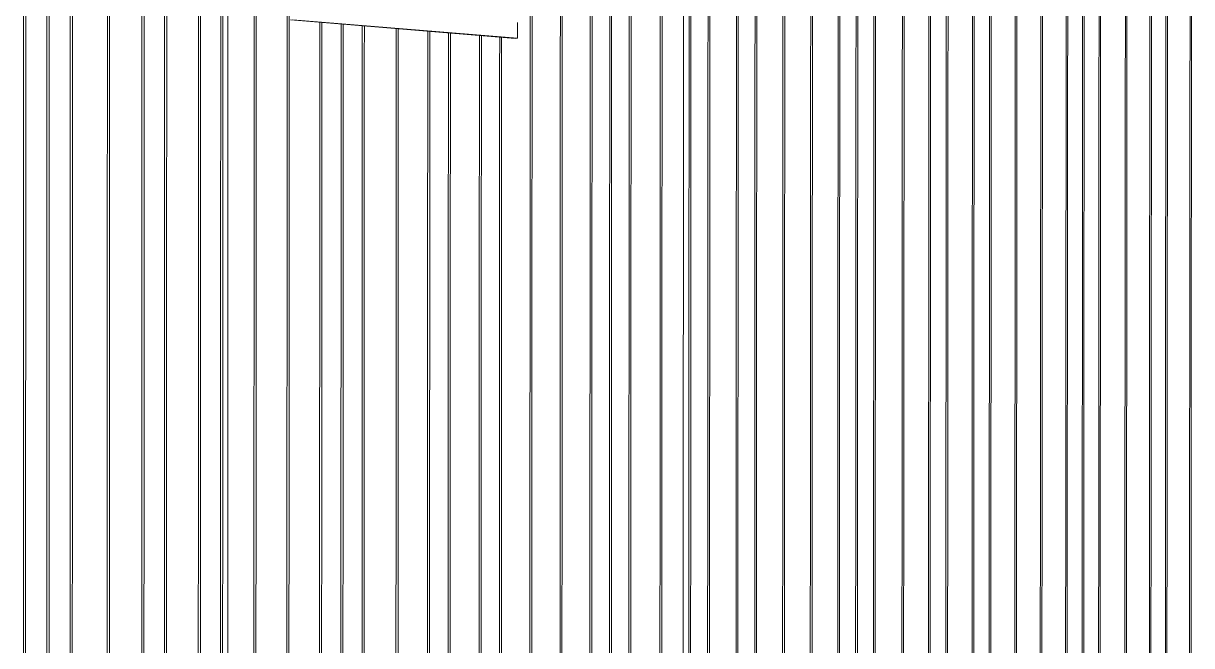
# Model space of a CAD drawing. Header units: inches. Extents: x 5690 to 5695, y -585 to 907.
# Drawn here: x 5691.8915 to 5692.071, y 126.5537 to 126.6493 of the extents above; entities that cross this region are included whole.
import ezdxf

# ---------------------------------------------------------------- set-up
doc = ezdxf.new("R2010")
doc.units = ezdxf.units.IN
doc.header["$MEASUREMENT"] = 0
for name, color, linetype, lineweight in [('A-GLAZ-2', 151, 'Continuous', 9), ('A-WALL-PATT-1', 111, 'Continuous', 9), ('G-ANNO-SYMB-1', 111, 'Continuous', 9), ('I-WALL', 2, 'Continuous', 13), ('I-WALL-1', 2, 'Continuous', 9)]:
    doc.layers.add(name, color=color, linetype=linetype, lineweight=lineweight)

# ---------------------------------------------------------------- blocks, each defined once
blk = doc.blocks.new('FP_65-3D View 1 Copy 1')
at = {"layer": 'A-WALL-PATT-1'}
for p, q in [((8147.75108, 126.64783), (8147.75109, 126.68343)), ((8147.75143, 126.6478), (8147.75144, 126.68339)), ((8147.75469, 126.64755), (8147.75469, 126.68302)), ((8147.75503, 126.64752), (8147.75504, 126.68298)), ((8147.75826, 126.64727), (8147.75827, 126.68262)), ((8147.75861, 126.64725), (8147.75861, 126.68258)), ((8147.76398, 126.64683), (8147.76398, 126.68197)), ((8147.76432, 126.64681), (8147.76432, 126.68194)), ((8147.76929, 126.64642), (8147.7693, 126.68138)), ((8147.76963, 126.6464), (8147.76963, 126.68134)), ((8147.77276, 126.64616), (8147.77277, 126.68098)), ((8147.7731, 126.64613), (8147.7731, 126.68095)), ((8147.77798, 126.64576), (8147.77799, 126.6804)), ((8147.77831, 126.64573), (8147.77832, 126.68036)), ((8147.78139, 126.64549), (8147.7814, 126.68001)), ((8147.78172, 126.64547), (8147.78173, 126.67998)), ((8147.78652, 126.6451), (8147.78653, 126.67943)), ((8147.78684, 126.64507), (8147.78685, 126.6794)), ((8147.79159, 126.64471), (8147.7916, 126.67886)), ((8147.79191, 126.64468), (8147.79192, 126.67883)), ((8147.82894, 126.64183), (8147.82895, 126.67466)), ((8147.82923, 126.64181), (8147.82925, 126.67462)), ((8147.83357, 126.64148), (8147.83359, 126.67413)), ((8147.83387, 126.64145), (8147.83388, 126.6741)), ((8147.83816, 126.64112), (8147.83818, 126.67362)), ((8147.83845, 126.6411), (8147.83847, 126.67358)), ((8147.84117, 126.64089), (8147.84118, 126.67328)), ((8147.84145, 126.64087), (8147.84147, 126.67325)), ((8147.84415, 126.64066), (8147.84416, 126.67294)), ((8147.84444, 126.64064), (8147.84445, 126.67291)), ((8147.84892, 126.64029), (8147.84893, 126.67241)), ((8147.8492, 126.64027), (8147.84922, 126.67237)), ((8147.85335, 126.63995), (8147.85337, 126.67191)), ((8147.85364, 126.63993), (8147.85365, 126.67187)), ((8147.85626, 126.63973), (8147.85627, 126.67158)), ((8147.85654, 126.63971), (8147.85655, 126.67155)), ((8147.86062, 126.63939), (8147.86064, 126.67109)), ((8147.8609, 126.63937), (8147.86092, 126.67106)), ((8147.86348, 126.63917), (8147.8635, 126.67076)), ((8147.86376, 126.63915), (8147.86377, 126.67073)), ((8147.86778, 126.63884), (8147.86779, 126.67028)), ((8147.86805, 126.63882), (8147.86807, 126.67025)), ((8147.87203, 126.63852), (8147.87205, 126.6698)), ((8147.8723, 126.63849), (8147.87232, 126.66977)), ((8147.87624, 126.63819), (8147.87626, 126.66933)), ((8147.87651, 126.63817), (8147.87653, 126.6693)), ((8147.879, 126.63798), (8147.87902, 126.66902)), ((8147.87927, 126.63796), (8147.87929, 126.66899)), ((8147.88174, 126.63777), (8147.88176, 126.66871)), ((8147.882, 126.63775), (8147.88202, 126.66868)), ((8147.88612, 126.63743), (8147.88614, 126.66821)), ((8147.88638, 126.63741), (8147.8864, 126.66818)), ((8147.8902, 126.63712), (8147.89022, 126.66775)), ((8147.89046, 126.6371), (8147.89048, 126.66773)), ((8147.89287, 126.63691), (8147.89289, 126.66745)), ((8147.89313, 126.63689), (8147.89315, 126.66742)), ((8147.89689, 126.6366), (8147.89691, 126.667)), ((8147.89714, 126.63658), (8147.89716, 126.66697)), ((8147.89952, 126.6364), (8147.89954, 126.66671)), ((8147.89977, 126.63638), (8147.89979, 126.66668)), ((8147.90347, 126.6361), (8147.90349, 126.66626)), ((8147.90372, 126.63608), (8147.90374, 126.66623)), ((8147.90739, 126.63579), (8147.90741, 126.66582)), ((8147.90764, 126.63577), (8147.90766, 126.66579)), ((8147.91127, 126.6355), (8147.91129, 126.66538)), ((8147.91151, 126.63548), (8147.91154, 126.66535)), ((8147.91381, 126.6353), (8147.91383, 126.66509)), ((8147.91405, 126.63528), (8147.91408, 126.66507)), ((8147.91633, 126.63511), (8147.91636, 126.66481)), ((8147.91658, 126.63509), (8147.9166, 126.66478)), ((8147.92037, 126.63479), (8147.9204, 126.66436)), ((8147.92062, 126.63478), (8147.92064, 126.66433)), ((8147.92414, 126.6345), (8147.92416, 126.66393)), ((8147.92438, 126.63449), (8147.9244, 126.6639)), ((8147.9266, 126.63432), (8147.92662, 126.66365)), ((8147.92684, 126.6343), (8147.92686, 126.66363)), ((8147.93031, 126.63403), (8147.93033, 126.66324)), ((8147.93054, 126.63401), (8147.93057, 126.66321)), ((8147.79661, 126.64432), (8147.79661, 126.64945)), ((8147.79693, 126.6443), (8147.79693, 126.64943)), ((8147.79989, 126.64407), (8147.79989, 126.64918)), ((8147.80021, 126.64404), (8147.80021, 126.64916)), ((8147.80315, 126.64382), (8147.80315, 126.64891)), ((8147.80346, 126.64379), (8147.80347, 126.64889)), ((8147.80836, 126.64342), (8147.80836, 126.64848)), ((8147.80867, 126.64339), (8147.80867, 126.64846)), ((8147.81321, 126.64304), (8147.81321, 126.64809)), ((8147.81351, 126.64302), (8147.81352, 126.64806)), ((8147.75108, 126.61223), (8147.75108, 126.64783)), ((8147.75108, 126.64783), (8147.75108, 126.64783)), ((8147.75143, 126.61222), (8147.75143, 126.6478)), ((8147.75143, 126.6478), (8147.75143, 126.6478)), ((8147.75468, 126.61208), (8147.75469, 126.64755)), ((8147.75469, 126.64755), (8147.75469, 126.64755)), ((8147.75503, 126.61207), (8147.75503, 126.64752)), ((8147.75503, 126.64752), (8147.75503, 126.64752)), ((8147.75826, 126.61194), (8147.75826, 126.64727)), ((8147.75826, 126.64727), (8147.75826, 126.64727)), ((8147.7586, 126.61192), (8147.75861, 126.64725)), ((8147.75861, 126.64725), (8147.75861, 126.64725)), ((8147.76397, 126.6117), (8147.76398, 126.64683)), ((8147.76398, 126.64683), (8147.76398, 126.64683)), ((8147.76431, 126.61169), (8147.76432, 126.64681)), ((8147.76432, 126.64681), (8147.76432, 126.64681)), ((8147.76928, 126.61148), (8147.76929, 126.64642)), ((8147.76929, 126.64642), (8147.76929, 126.64642)), ((8147.76962, 126.61147), (8147.76963, 126.6464)), ((8147.76963, 126.6464), (8147.76963, 126.6464)), ((8147.77275, 126.61134), (8147.77276, 126.64616)), ((8147.77276, 126.64616), (8147.77276, 126.64616)), ((8147.77309, 126.61132), (8147.7731, 126.64613)), ((8147.7731, 126.64613), (8147.7731, 126.64613)), ((8147.81637, 126.6428), (8147.81638, 126.64782)), ((8147.81668, 126.64278), (8147.81668, 126.6478)), ((8147.82114, 126.64243), (8147.82114, 126.64743)), ((8147.82144, 126.64241), (8147.82144, 126.64741)), ((8147.82425, 126.64219), (8147.82426, 126.64718)), ((8147.82455, 126.64217), (8147.82456, 126.64715)), ((8147.77797, 126.61112), (8147.77798, 126.64576)), ((8147.77798, 126.64576), (8147.77798, 126.64576)), ((8147.7783, 126.61111), (8147.77831, 126.64573)), ((8147.77831, 126.64573), (8147.77831, 126.64573)), ((8147.78138, 126.61098), (8147.78139, 126.64549)), ((8147.78139, 126.64549), (8147.78139, 126.64549)), ((8147.78171, 126.61097), (8147.78172, 126.64547)), ((8147.78172, 126.64547), (8147.78172, 126.64547)), ((8147.78651, 126.61077), (8147.78652, 126.6451)), ((8147.78652, 126.6451), (8147.78652, 126.6451)), ((8147.78683, 126.61076), (8147.78684, 126.64507)), ((8147.78684, 126.64507), (8147.78684, 126.64507)), ((8147.79158, 126.61056), (8147.79159, 126.64471)), ((8147.79159, 126.64471), (8147.79159, 126.64471)), ((8147.7919, 126.61055), (8147.79191, 126.64468)), ((8147.79191, 126.64468), (8147.79191, 126.64468)), ((8147.7966, 126.61035), (8147.79661, 126.64432)), ((8147.79661, 126.64432), (8147.79661, 126.64432)), ((8147.79692, 126.61034), (8147.79693, 126.6443)), ((8147.79693, 126.6443), (8147.79693, 126.6443)), ((8147.79988, 126.61022), (8147.79989, 126.64407)), ((8147.79989, 126.64407), (8147.79989, 126.64407)), ((8147.8002, 126.6102), (8147.80021, 126.64404)), ((8147.80021, 126.64404), (8147.80021, 126.64404)), ((8147.80314, 126.61008), (8147.80315, 126.64382)), ((8147.80315, 126.64382), (8147.80315, 126.64382)), ((8147.80345, 126.61007), (8147.80346, 126.64379)), ((8147.80346, 126.64379), (8147.80346, 126.64379)), ((8147.80835, 126.60987), (8147.80836, 126.64342)), ((8147.80836, 126.64342), (8147.80836, 126.64342)), ((8147.80866, 126.60985), (8147.80867, 126.64339)), ((8147.80867, 126.64339), (8147.80867, 126.64339)), ((8147.81319, 126.60967), (8147.81321, 126.64304)), ((8147.81321, 126.64304), (8147.81321, 126.64304)), ((8147.8135, 126.60965), (8147.81351, 126.64302)), ((8147.81351, 126.64302), (8147.81351, 126.64302)), ((8147.81636, 126.60954), (8147.81637, 126.6428)), ((8147.81637, 126.6428), (8147.81637, 126.6428)), ((8147.81667, 126.60952), (8147.81668, 126.64278)), ((8147.81668, 126.64278), (8147.81668, 126.64278)), ((8147.82112, 126.60934), (8147.82114, 126.64243)), ((8147.82114, 126.64243), (8147.82114, 126.64243)), ((8147.82143, 126.60933), (8147.82144, 126.64241)), ((8147.82144, 126.64241), (8147.82144, 126.64241)), ((8147.82424, 126.60921), (8147.82425, 126.64219)), ((8147.82425, 126.64219), (8147.82425, 126.64219)), ((8147.82454, 126.6092), (8147.82455, 126.64217)), ((8147.82455, 126.64217), (8147.82455, 126.64217)), ((8147.82892, 126.60902), (8147.82894, 126.64183)), ((8147.82894, 126.64183), (8147.82894, 126.64183)), ((8147.82922, 126.60901), (8147.82923, 126.64181)), ((8147.82923, 126.64181), (8147.82923, 126.64181)), ((8147.83356, 126.60883), (8147.83357, 126.64148)), ((8147.83357, 126.64148), (8147.83357, 126.64148)), ((8147.83385, 126.60881), (8147.83387, 126.64145)), ((8147.83387, 126.64145), (8147.83387, 126.64145)), ((8147.83815, 126.60864), (8147.83816, 126.64112)), ((8147.83816, 126.64112), (8147.83816, 126.64112)), ((8147.83844, 126.60862), (8147.83845, 126.6411)), ((8147.83845, 126.6411), (8147.83845, 126.6411)), ((8147.84115, 126.60851), (8147.84117, 126.64089)), ((8147.84117, 126.64089), (8147.84117, 126.64089)), ((8147.84144, 126.6085), (8147.84145, 126.64087)), ((8147.84145, 126.64087), (8147.84145, 126.64087)), ((8147.84413, 126.60839), (8147.84415, 126.64066)), ((8147.84415, 126.64066), (8147.84415, 126.64066)), ((8147.84442, 126.60838), (8147.84444, 126.64064)), ((8147.84444, 126.64064), (8147.84444, 126.64064)), ((8147.8489, 126.60819), (8147.84892, 126.64029)), ((8147.84892, 126.64029), (8147.84892, 126.64029)), ((8147.84919, 126.60818), (8147.8492, 126.64027)), ((8147.8492, 126.64027), (8147.8492, 126.64027)), ((8147.85334, 126.60801), (8147.85335, 126.63995)), ((8147.85335, 126.63995), (8147.85335, 126.63995)), ((8147.85362, 126.608), (8147.85364, 126.63993)), ((8147.85364, 126.63993), (8147.85364, 126.63993)), ((8147.85624, 126.60789), (8147.85626, 126.63973)), ((8147.85626, 126.63973), (8147.85626, 126.63973)), ((8147.85652, 126.60788), (8147.85654, 126.63971)), ((8147.85654, 126.63971), (8147.85654, 126.63971)), ((8147.86061, 126.60771), (8147.86062, 126.63939)), ((8147.86062, 126.63939), (8147.86062, 126.63939)), ((8147.86088, 126.6077), (8147.8609, 126.63937)), ((8147.8609, 126.63937), (8147.8609, 126.63937)), ((8147.86346, 126.60759), (8147.86348, 126.63917)), ((8147.86348, 126.63917), (8147.86348, 126.63917)), ((8147.86374, 126.60758), (8147.86376, 126.63915)), ((8147.86376, 126.63915), (8147.86376, 126.63915)), ((8147.86776, 126.60741), (8147.86778, 126.63884)), ((8147.86778, 126.63884), (8147.86778, 126.63884)), ((8147.86803, 126.6074), (8147.86805, 126.63882)), ((8147.86805, 126.63882), (8147.86805, 126.63882)), ((8147.87201, 126.60724), (8147.87203, 126.63852)), ((8147.87203, 126.63852), (8147.87203, 126.63852)), ((8147.87228, 126.60723), (8147.8723, 126.63849)), ((8147.8723, 126.63849), (8147.8723, 126.63849)), ((8147.87622, 126.60706), (8147.87624, 126.63819)), ((8147.87624, 126.63819), (8147.87624, 126.63819)), ((8147.87649, 126.60705), (8147.87651, 126.63817)), ((8147.87651, 126.63817), (8147.87651, 126.63817)), ((8147.87898, 126.60695), (8147.879, 126.63798)), ((8147.879, 126.63798), (8147.879, 126.63798)), ((8147.87925, 126.60694), (8147.87927, 126.63796)), ((8147.87927, 126.63796), (8147.87927, 126.63796)), ((8147.88172, 126.60684), (8147.88174, 126.63777)), ((8147.88174, 126.63777), (8147.88174, 126.63777)), ((8147.88198, 126.60683), (8147.882, 126.63775)), ((8147.882, 126.63775), (8147.882, 126.63775)), ((8147.8861, 126.60665), (8147.88612, 126.63743)), ((8147.88612, 126.63743), (8147.88612, 126.63743)), ((8147.88636, 126.60664), (8147.88638, 126.63741)), ((8147.88638, 126.63741), (8147.88638, 126.63741)), ((8147.89018, 126.60649), (8147.8902, 126.63712)), ((8147.8902, 126.63712), (8147.8902, 126.63712)), ((8147.89044, 126.60648), (8147.89046, 126.6371)), ((8147.89046, 126.6371), (8147.89046, 126.6371)), ((8147.89285, 126.60638), (8147.89287, 126.63691)), ((8147.89287, 126.63691), (8147.89287, 126.63691)), ((8147.89311, 126.60637), (8147.89313, 126.63689)), ((8147.89313, 126.63689), (8147.89313, 126.63689)), ((8147.89687, 126.60621), (8147.89689, 126.6366)), ((8147.89689, 126.6366), (8147.89689, 126.6366)), ((8147.89712, 126.6062), (8147.89714, 126.63658)), ((8147.89714, 126.63658), (8147.89714, 126.63658)), ((8147.89949, 126.6061), (8147.89952, 126.6364)), ((8147.89952, 126.6364), (8147.89952, 126.6364)), ((8147.89975, 126.60609), (8147.89977, 126.63638)), ((8147.89977, 126.63638), (8147.89977, 126.63638)), ((8147.90345, 126.60594), (8147.90347, 126.6361)), ((8147.90347, 126.6361), (8147.90347, 126.6361)), ((8147.9037, 126.60593), (8147.90372, 126.63608)), ((8147.90372, 126.63608), (8147.90372, 126.63608)), ((8147.90737, 126.60578), (8147.90739, 126.63579)), ((8147.90739, 126.63579), (8147.90739, 126.63579)), ((8147.90761, 126.60577), (8147.90764, 126.63577)), ((8147.90764, 126.63577), (8147.90764, 126.63577)), ((8147.91125, 126.60562), (8147.91127, 126.6355)), ((8147.91127, 126.6355), (8147.91127, 126.6355)), ((8147.91149, 126.60561), (8147.91151, 126.63548)), ((8147.91151, 126.63548), (8147.91151, 126.63548)), ((8147.91379, 126.60551), (8147.91381, 126.6353)), ((8147.91381, 126.6353), (8147.91381, 126.6353)), ((8147.91403, 126.6055), (8147.91405, 126.63528)), ((8147.91405, 126.63528), (8147.91405, 126.63528)), ((8147.91631, 126.60541), (8147.91633, 126.63511)), ((8147.91633, 126.63511), (8147.91633, 126.63511)), ((8147.91656, 126.6054), (8147.91658, 126.63509)), ((8147.91658, 126.63509), (8147.91658, 126.63509)), ((8147.92035, 126.60524), (8147.92037, 126.63479)), ((8147.92037, 126.63479), (8147.92037, 126.63479)), ((8147.92059, 126.60523), (8147.92062, 126.63478)), ((8147.92062, 126.63478), (8147.92062, 126.63478)), ((8147.92411, 126.60508), (8147.92414, 126.6345)), ((8147.92414, 126.6345), (8147.92414, 126.6345)), ((8147.92435, 126.60507), (8147.92438, 126.63449)), ((8147.92438, 126.63449), (8147.92438, 126.63449)), ((8147.92658, 126.60498), (8147.9266, 126.63432)), ((8147.9266, 126.63432), (8147.9266, 126.63432)), ((8147.92681, 126.60497), (8147.92684, 126.6343)), ((8147.92684, 126.6343), (8147.92684, 126.6343)), ((8147.93028, 126.60483), (8147.93031, 126.63403)), ((8147.93031, 126.63403), (8147.93031, 126.63403)), ((8147.93052, 126.60482), (8147.93054, 126.63401)), ((8147.93054, 126.63401), (8147.93054, 126.63401)), ((8147.75107, 126.57665), (8147.75108, 126.61223)), ((8147.75108, 126.61223), (8147.75108, 126.61223)), ((8147.75142, 126.57665), (8147.75143, 126.61222)), ((8147.75143, 126.61222), (8147.75143, 126.61222)), ((8147.75468, 126.57663), (8147.75468, 126.61208)), ((8147.75468, 126.61208), (8147.75468, 126.61208)), ((8147.75502, 126.57663), (8147.75503, 126.61207)), ((8147.75503, 126.61207), (8147.75503, 126.61207)), ((8147.75825, 126.57661), (8147.75826, 126.61194)), ((8147.75826, 126.61194), (8147.75826, 126.61194)), ((8147.7586, 126.57661), (8147.7586, 126.61192)), ((8147.7586, 126.61192), (8147.7586, 126.61192)), ((8147.76396, 126.57658), (8147.76397, 126.6117)), ((8147.76397, 126.6117), (8147.76397, 126.6117)), ((8147.7643, 126.57658), (8147.76431, 126.61169)), ((8147.76431, 126.61169), (8147.76431, 126.61169)), ((8147.76927, 126.57655), (8147.76928, 126.61148)), ((8147.76928, 126.61148), (8147.76928, 126.61148)), ((8147.76961, 126.57655), (8147.76962, 126.61147)), ((8147.76962, 126.61147), (8147.76962, 126.61147)), ((8147.77275, 126.57653), (8147.77275, 126.61134)), ((8147.77275, 126.61134), (8147.77275, 126.61134)), ((8147.77308, 126.57653), (8147.77309, 126.61132)), ((8147.77309, 126.61132), (8147.77309, 126.61132)), ((8147.77796, 126.5765), (8147.77797, 126.61112)), ((8147.77797, 126.61112), (8147.77797, 126.61112)), ((8147.77829, 126.5765), (8147.7783, 126.61111)), ((8147.7783, 126.61111), (8147.7783, 126.61111)), ((8147.78137, 126.57648), (8147.78138, 126.61098)), ((8147.78138, 126.61098), (8147.78138, 126.61098)), ((8147.7817, 126.57648), (8147.78171, 126.61097)), ((8147.78171, 126.61097), (8147.78171, 126.61097)), ((8147.7865, 126.57645), (8147.78651, 126.61077)), ((8147.78651, 126.61077), (8147.78651, 126.61077)), ((8147.78682, 126.57645), (8147.78683, 126.61076)), ((8147.78683, 126.61076), (8147.78683, 126.61076)), ((8147.79157, 126.57642), (8147.79158, 126.61056)), ((8147.79158, 126.61056), (8147.79158, 126.61056)), ((8147.79189, 126.57642), (8147.7919, 126.61055)), ((8147.7919, 126.61055), (8147.7919, 126.61055)), ((8147.79659, 126.57639), (8147.7966, 126.61035)), ((8147.7966, 126.61035), (8147.7966, 126.61035)), ((8147.79691, 126.57639), (8147.79692, 126.61034)), ((8147.79692, 126.61034), (8147.79692, 126.61034)), ((8147.79987, 126.57637), (8147.79988, 126.61022)), ((8147.79988, 126.61022), (8147.79988, 126.61022)), ((8147.80019, 126.57637), (8147.8002, 126.6102)), ((8147.8002, 126.6102), (8147.8002, 126.6102)), ((8147.80313, 126.57636), (8147.80314, 126.61008)), ((8147.80314, 126.61008), (8147.80314, 126.61008)), ((8147.80344, 126.57635), (8147.80345, 126.61007)), ((8147.80345, 126.61007), (8147.80345, 126.61007)), ((8147.80834, 126.57633), (8147.80835, 126.60987)), ((8147.80835, 126.60987), (8147.80835, 126.60987)), ((8147.80865, 126.57632), (8147.80866, 126.60985)), ((8147.80866, 126.60985), (8147.80866, 126.60985)), ((8147.81318, 126.5763), (8147.81319, 126.60967)), ((8147.81319, 126.60967), (8147.81319, 126.60967)), ((8147.81349, 126.5763), (8147.8135, 126.60965)), ((8147.8135, 126.60965), (8147.8135, 126.60965)), ((8147.81635, 126.57628), (8147.81636, 126.60954)), ((8147.81636, 126.60954), (8147.81636, 126.60954)), ((8147.81665, 126.57628), (8147.81667, 126.60952)), ((8147.81667, 126.60952), (8147.81667, 126.60952)), ((8147.82111, 126.57625), (8147.82112, 126.60934)), ((8147.82112, 126.60934), (8147.82112, 126.60934)), ((8147.82141, 126.57625), (8147.82143, 126.60933)), ((8147.82143, 126.60933), (8147.82143, 126.60933)), ((8147.82423, 126.57624), (8147.82424, 126.60921)), ((8147.82424, 126.60921), (8147.82424, 126.60921)), ((8147.82453, 126.57623), (8147.82454, 126.6092)), ((8147.82454, 126.6092), (8147.82454, 126.6092)), ((8147.82891, 126.57621), (8147.82892, 126.60902)), ((8147.82892, 126.60902), (8147.82892, 126.60902)), ((8147.82921, 126.57621), (8147.82922, 126.60901)), ((8147.82922, 126.60901), (8147.82922, 126.60901)), ((8147.83354, 126.57618), (8147.83356, 126.60883)), ((8147.83356, 126.60883), (8147.83356, 126.60883)), ((8147.83384, 126.57618), (8147.83385, 126.60881)), ((8147.83385, 126.60881), (8147.83385, 126.60881)), ((8147.83813, 126.57616), (8147.83815, 126.60864)), ((8147.83815, 126.60864), (8147.83815, 126.60864)), ((8147.83842, 126.57616), (8147.83844, 126.60862)), ((8147.83844, 126.60862), (8147.83844, 126.60862)), ((8147.84113, 126.57614), (8147.84115, 126.60851)), ((8147.84115, 126.60851), (8147.84115, 126.60851)), ((8147.84142, 126.57614), (8147.84144, 126.6085)), ((8147.84144, 126.6085), (8147.84144, 126.6085)), ((8147.84412, 126.57612), (8147.84413, 126.60839)), ((8147.84413, 126.60839), (8147.84413, 126.60839)), ((8147.8444, 126.57612), (8147.84442, 126.60838)), ((8147.84442, 126.60838), (8147.84442, 126.60838)), ((8147.84889, 126.5761), (8147.8489, 126.60819)), ((8147.8489, 126.60819), (8147.8489, 126.60819)), ((8147.84917, 126.5761), (8147.84919, 126.60818)), ((8147.84919, 126.60818), (8147.84919, 126.60818)), ((8147.85332, 126.57607), (8147.85334, 126.60801)), ((8147.85334, 126.60801), (8147.85334, 126.60801)), ((8147.8536, 126.57607), (8147.85362, 126.608)), ((8147.85362, 126.608), (8147.85362, 126.608)), ((8147.85622, 126.57606), (8147.85624, 126.60789)), ((8147.85624, 126.60789), (8147.85624, 126.60789)), ((8147.8565, 126.57605), (8147.85652, 126.60788)), ((8147.85652, 126.60788), (8147.85652, 126.60788)), ((8147.86059, 126.57603), (8147.86061, 126.60771)), ((8147.86061, 126.60771), (8147.86061, 126.60771)), ((8147.86087, 126.57603), (8147.86088, 126.6077)), ((8147.86088, 126.6077), (8147.86088, 126.6077)), ((8147.86345, 126.57601), (8147.86346, 126.60759)), ((8147.86346, 126.60759), (8147.86346, 126.60759)), ((8147.86372, 126.57601), (8147.86374, 126.60758)), ((8147.86374, 126.60758), (8147.86374, 126.60758)), ((8147.86774, 126.57599), (8147.86776, 126.60741)), ((8147.86776, 126.60741), (8147.86776, 126.60741)), ((8147.86801, 126.57599), (8147.86803, 126.6074)), ((8147.86803, 126.6074), (8147.86803, 126.6074)), ((8147.87199, 126.57597), (8147.87201, 126.60724)), ((8147.87201, 126.60724), (8147.87201, 126.60724)), ((8147.87226, 126.57596), (8147.87228, 126.60723)), ((8147.87228, 126.60723), (8147.87228, 126.60723)), ((8147.87621, 126.57594), (8147.87622, 126.60706)), ((8147.87622, 126.60706), (8147.87622, 126.60706)), ((8147.87647, 126.57594), (8147.87649, 126.60705)), ((8147.87649, 126.60705), (8147.87649, 126.60705)), ((8147.87896, 126.57593), (8147.87898, 126.60695)), ((8147.87898, 126.60695), (8147.87898, 126.60695)), ((8147.87923, 126.57592), (8147.87925, 126.60694)), ((8147.87925, 126.60694), (8147.87925, 126.60694)), ((8147.8817, 126.57591), (8147.88172, 126.60684)), ((8147.88172, 126.60684), (8147.88172, 126.60684)), ((8147.88197, 126.57591), (8147.88198, 126.60683)), ((8147.88198, 126.60683), (8147.88198, 126.60683)), ((8147.88608, 126.57589), (8147.8861, 126.60665)), ((8147.8861, 126.60665), (8147.8861, 126.60665)), ((8147.88634, 126.57588), (8147.88636, 126.60664)), ((8147.88636, 126.60664), (8147.88636, 126.60664)), ((8147.89016, 126.57586), (8147.89018, 126.60649)), ((8147.89018, 126.60649), (8147.89018, 126.60649)), ((8147.89042, 126.57586), (8147.89044, 126.60648)), ((8147.89044, 126.60648), (8147.89044, 126.60648)), ((8147.89283, 126.57585), (8147.89285, 126.60638)), ((8147.89285, 126.60638), (8147.89285, 126.60638)), ((8147.89309, 126.57585), (8147.89311, 126.60637)), ((8147.89311, 126.60637), (8147.89311, 126.60637)), ((8147.89685, 126.57582), (8147.89687, 126.60621)), ((8147.89687, 126.60621), (8147.89687, 126.60621)), ((8147.8971, 126.57582), (8147.89712, 126.6062)), ((8147.89712, 126.6062), (8147.89712, 126.6062)), ((8147.89947, 126.57581), (8147.89949, 126.6061)), ((8147.89949, 126.6061), (8147.89949, 126.6061)), ((8147.89973, 126.57581), (8147.89975, 126.60609)), ((8147.89975, 126.60609), (8147.89975, 126.60609)), ((8147.90343, 126.57579), (8147.90345, 126.60594)), ((8147.90345, 126.60594), (8147.90345, 126.60594)), ((8147.90368, 126.57579), (8147.9037, 126.60593)), ((8147.9037, 126.60593), (8147.9037, 126.60593)), ((8147.90734, 126.57577), (8147.90737, 126.60578)), ((8147.90737, 126.60578), (8147.90737, 126.60578)), ((8147.90759, 126.57576), (8147.90761, 126.60577)), ((8147.90761, 126.60577), (8147.90761, 126.60577)), ((8147.91122, 126.57574), (8147.91125, 126.60562)), ((8147.91125, 126.60562), (8147.91125, 126.60562)), ((8147.91147, 126.57574), (8147.91149, 126.60561)), ((8147.91149, 126.60561), (8147.91149, 126.60561)), ((8147.91376, 126.57573), (8147.91379, 126.60551)), ((8147.91379, 126.60551), (8147.91379, 126.60551)), ((8147.91401, 126.57573), (8147.91403, 126.6055)), ((8147.91403, 126.6055), (8147.91403, 126.6055)), ((8147.91629, 126.57571), (8147.91631, 126.60541)), ((8147.91631, 126.60541), (8147.91631, 126.60541)), ((8147.91653, 126.57571), (8147.91656, 126.6054)), ((8147.91656, 126.6054), (8147.91656, 126.6054)), ((8147.92033, 126.57569), (8147.92035, 126.60524)), ((8147.92035, 126.60524), (8147.92035, 126.60524)), ((8147.92057, 126.57569), (8147.92059, 126.60523)), ((8147.92059, 126.60523), (8147.92059, 126.60523)), ((8147.92409, 126.57567), (8147.92411, 126.60508)), ((8147.92411, 126.60508), (8147.92411, 126.60508)), ((8147.92433, 126.57567), (8147.92435, 126.60507)), ((8147.92435, 126.60507), (8147.92435, 126.60507)), ((8147.92655, 126.57566), (8147.92658, 126.60498)), ((8147.92658, 126.60498), (8147.92658, 126.60498)), ((8147.92679, 126.57565), (8147.92681, 126.60497)), ((8147.92681, 126.60497), (8147.92681, 126.60497)), ((8147.93026, 126.57564), (8147.93028, 126.60483)), ((8147.93028, 126.60483), (8147.93028, 126.60483)), ((8147.9305, 126.57563), (8147.93052, 126.60482)), ((8147.93052, 126.60482), (8147.93052, 126.60482)), ((8147.75107, 126.54108), (8147.75107, 126.57665)), ((8147.75107, 126.57665), (8147.75107, 126.57665)), ((8147.75142, 126.54109), (8147.75142, 126.57665)), ((8147.75142, 126.57665), (8147.75142, 126.57665)), ((8147.75467, 126.54119), (8147.75468, 126.57663)), ((8147.75468, 126.57663), (8147.75468, 126.57663)), ((8147.75502, 126.5412), (8147.75502, 126.57663)), ((8147.75502, 126.57663), (8147.75502, 126.57663)), ((8147.75824, 126.54129), (8147.75825, 126.57661)), ((8147.75825, 126.57661), (8147.75825, 126.57661)), ((8147.75859, 126.5413), (8147.7586, 126.57661)), ((8147.7586, 126.57661), (8147.7586, 126.57661)), ((8147.76396, 126.54146), (8147.76396, 126.57658)), ((8147.76396, 126.57658), (8147.76396, 126.57658)), ((8147.7643, 126.54147), (8147.7643, 126.57658)), ((8147.7643, 126.57658), (8147.7643, 126.57658)), ((8147.76927, 126.54162), (8147.76927, 126.57655)), ((8147.76927, 126.57655), (8147.76927, 126.57655)), ((8147.7696, 126.54163), (8147.76961, 126.57655)), ((8147.76961, 126.57655), (8147.76961, 126.57655)), ((8147.77274, 126.54173), (8147.77275, 126.57653)), ((8147.77275, 126.57653), (8147.77275, 126.57653)), ((8147.77307, 126.54174), (8147.77308, 126.57653)), ((8147.77308, 126.57653), (8147.77308, 126.57653)), ((8147.77795, 126.54188), (8147.77796, 126.5765)), ((8147.77796, 126.5765), (8147.77796, 126.5765)), ((8147.77829, 126.54189), (8147.77829, 126.5765)), ((8147.77829, 126.5765), (8147.77829, 126.5765)), ((8147.78136, 126.54199), (8147.78137, 126.57648)), ((8147.78137, 126.57648), (8147.78137, 126.57648)), ((8147.78169, 126.542), (8147.7817, 126.57648)), ((8147.7817, 126.57648), (8147.7817, 126.57648)), ((8147.78649, 126.54214), (8147.7865, 126.57645)), ((8147.7865, 126.57645), (8147.7865, 126.57645)), ((8147.78681, 126.54215), (8147.78682, 126.57645)), ((8147.78682, 126.57645), (8147.78682, 126.57645)), ((8147.79156, 126.54229), (8147.79157, 126.57642)), ((8147.79157, 126.57642), (8147.79157, 126.57642)), ((8147.79188, 126.5423), (8147.79189, 126.57642)), ((8147.79189, 126.57642), (8147.79189, 126.57642)), ((8147.79658, 126.54244), (8147.79659, 126.57639)), ((8147.79659, 126.57639), (8147.79659, 126.57639)), ((8147.7969, 126.54245), (8147.79691, 126.57639)), ((8147.79691, 126.57639), (8147.79691, 126.57639)), ((8147.79986, 126.54254), (8147.79987, 126.57637)), ((8147.79987, 126.57637), (8147.79987, 126.57637)), ((8147.80017, 126.54255), (8147.80019, 126.57637)), ((8147.80019, 126.57637), (8147.80019, 126.57637)), ((8147.80312, 126.54264), (8147.80313, 126.57636)), ((8147.80313, 126.57636), (8147.80313, 126.57636)), ((8147.80343, 126.54265), (8147.80344, 126.57635)), ((8147.80344, 126.57635), (8147.80344, 126.57635)), ((8147.80832, 126.54279), (8147.80834, 126.57633)), ((8147.80834, 126.57633), (8147.80834, 126.57633)), ((8147.80864, 126.5428), (8147.80865, 126.57632)), ((8147.80865, 126.57632), (8147.80865, 126.57632)), ((8147.81317, 126.54294), (8147.81318, 126.5763)), ((8147.81318, 126.5763), (8147.81318, 126.5763)), ((8147.81348, 126.54295), (8147.81349, 126.5763)), ((8147.81349, 126.5763), (8147.81349, 126.5763)), ((8147.81634, 126.54303), (8147.81635, 126.57628)), ((8147.81635, 126.57628), (8147.81635, 126.57628)), ((8147.81664, 126.54304), (8147.81665, 126.57628)), ((8147.81665, 126.57628), (8147.81665, 126.57628)), ((8147.8211, 126.54318), (8147.82111, 126.57625)), ((8147.82111, 126.57625), (8147.82111, 126.57625)), ((8147.8214, 126.54319), (8147.82141, 126.57625)), ((8147.82141, 126.57625), (8147.82141, 126.57625)), ((8147.82421, 126.54327), (8147.82423, 126.57624)), ((8147.82423, 126.57624), (8147.82423, 126.57624)), ((8147.82451, 126.54328), (8147.82453, 126.57623)), ((8147.82453, 126.57623), (8147.82453, 126.57623)), ((8147.82889, 126.54341), (8147.82891, 126.57621)), ((8147.82891, 126.57621), (8147.82891, 126.57621)), ((8147.82919, 126.54342), (8147.82921, 126.57621)), ((8147.82921, 126.57621), (8147.82921, 126.57621)), ((8147.83353, 126.54355), (8147.83354, 126.57618)), ((8147.83354, 126.57618), (8147.83354, 126.57618)), ((8147.83382, 126.54356), (8147.83384, 126.57618)), ((8147.83384, 126.57618), (8147.83384, 126.57618)), ((8147.83812, 126.54369), (8147.83813, 126.57616)), ((8147.83813, 126.57616), (8147.83813, 126.57616)), ((8147.83841, 126.5437), (8147.83842, 126.57616)), ((8147.83842, 126.57616), (8147.83842, 126.57616)), ((8147.84112, 126.54378), (8147.84113, 126.57614)), ((8147.84113, 126.57614), (8147.84113, 126.57614)), ((8147.84141, 126.54379), (8147.84142, 126.57614)), ((8147.84142, 126.57614), (8147.84142, 126.57614)), ((8147.8441, 126.54387), (8147.84412, 126.57612)), ((8147.84412, 126.57612), (8147.84412, 126.57612)), ((8147.84439, 126.54387), (8147.8444, 126.57612)), ((8147.8444, 126.57612), (8147.8444, 126.57612)), ((8147.84887, 126.54401), (8147.84889, 126.5761)), ((8147.84889, 126.5761), (8147.84889, 126.5761)), ((8147.84915, 126.54402), (8147.84917, 126.5761)), ((8147.84917, 126.5761), (8147.84917, 126.5761)), ((8147.85331, 126.54414), (8147.85332, 126.57607)), ((8147.85332, 126.57607), (8147.85332, 126.57607)), ((8147.85359, 126.54415), (8147.8536, 126.57607)), ((8147.8536, 126.57607), (8147.8536, 126.57607)), ((8147.85621, 126.54423), (8147.85622, 126.57606)), ((8147.85622, 126.57606), (8147.85622, 126.57606)), ((8147.85649, 126.54424), (8147.8565, 126.57605)), ((8147.8565, 126.57605), (8147.8565, 126.57605)), ((8147.86057, 126.54436), (8147.86059, 126.57603)), ((8147.86059, 126.57603), (8147.86059, 126.57603)), ((8147.86085, 126.54437), (8147.86087, 126.57603)), ((8147.86087, 126.57603), (8147.86087, 126.57603)), ((8147.86343, 126.54445), (8147.86345, 126.57601)), ((8147.86345, 126.57601), (8147.86345, 126.57601)), ((8147.8637, 126.54445), (8147.86372, 126.57601)), ((8147.86372, 126.57601), (8147.86372, 126.57601)), ((8147.86772, 126.54457), (8147.86774, 126.57599)), ((8147.86774, 126.57599), (8147.86774, 126.57599)), ((8147.86799, 126.54458), (8147.86801, 126.57599)), ((8147.86801, 126.57599), (8147.86801, 126.57599)), ((8147.87198, 126.5447), (8147.87199, 126.57597)), ((8147.87199, 126.57597), (8147.87199, 126.57597)), ((8147.87225, 126.54471), (8147.87226, 126.57596)), ((8147.87226, 126.57596), (8147.87226, 126.57596)), ((8147.87619, 126.54483), (8147.87621, 126.57594)), ((8147.87621, 126.57594), (8147.87621, 126.57594)), ((8147.87645, 126.54484), (8147.87647, 126.57594)), ((8147.87647, 126.57594), (8147.87647, 126.57594)), ((8147.87894, 126.54491), (8147.87896, 126.57593)), ((8147.87896, 126.57593), (8147.87896, 126.57593)), ((8147.87921, 126.54492), (8147.87923, 126.57592)), ((8147.87923, 126.57592), (8147.87923, 126.57592)), ((8147.88168, 126.54499), (8147.8817, 126.57591)), ((8147.8817, 126.57591), (8147.8817, 126.57591)), ((8147.88195, 126.545), (8147.88197, 126.57591)), ((8147.88197, 126.57591), (8147.88197, 126.57591)), ((8147.88606, 126.54512), (8147.88608, 126.57589)), ((8147.88608, 126.57589), (8147.88608, 126.57589)), ((8147.88632, 126.54513), (8147.88634, 126.57588)), ((8147.88634, 126.57588), (8147.88634, 126.57588)), ((8147.89014, 126.54525), (8147.89016, 126.57586)), ((8147.89016, 126.57586), (8147.89016, 126.57586)), ((8147.8904, 126.54525), (8147.89042, 126.57586)), ((8147.89042, 126.57586), (8147.89042, 126.57586)), ((8147.89281, 126.54533), (8147.89283, 126.57585)), ((8147.89283, 126.57585), (8147.89283, 126.57585)), ((8147.89307, 126.54533), (8147.89309, 126.57585)), ((8147.89309, 126.57585), (8147.89309, 126.57585)), ((8147.89683, 126.54545), (8147.89685, 126.57582)), ((8147.89685, 126.57582), (8147.89685, 126.57582)), ((8147.89708, 126.54545), (8147.8971, 126.57582)), ((8147.8971, 126.57582), (8147.8971, 126.57582)), ((8147.89945, 126.54552), (8147.89947, 126.57581)), ((8147.89947, 126.57581), (8147.89947, 126.57581)), ((8147.89971, 126.54553), (8147.89973, 126.57581)), ((8147.89973, 126.57581), (8147.89973, 126.57581)), ((8147.90341, 126.54564), (8147.90343, 126.57579)), ((8147.90343, 126.57579), (8147.90343, 126.57579)), ((8147.90366, 126.54565), (8147.90368, 126.57579)), ((8147.90368, 126.57579), (8147.90368, 126.57579)), ((8147.90732, 126.54576), (8147.90734, 126.57577)), ((8147.90734, 126.57577), (8147.90734, 126.57577)), ((8147.90757, 126.54577), (8147.90759, 126.57576)), ((8147.90759, 126.57576), (8147.90759, 126.57576)), ((8147.9112, 126.54588), (8147.91122, 126.57574)), ((8147.91122, 126.57574), (8147.91122, 126.57574)), ((8147.91145, 126.54588), (8147.91147, 126.57574)), ((8147.91147, 126.57574), (8147.91147, 126.57574)), ((8147.91374, 126.54595), (8147.91376, 126.57573)), ((8147.91376, 126.57573), (8147.91376, 126.57573)), ((8147.91399, 126.54596), (8147.91401, 126.57573)), ((8147.91401, 126.57573), (8147.91401, 126.57573)), ((8147.91627, 126.54603), (8147.91629, 126.57571)), ((8147.91629, 126.57571), (8147.91629, 126.57571)), ((8147.91651, 126.54604), (8147.91653, 126.57571)), ((8147.91653, 126.57571), (8147.91653, 126.57571)), ((8147.92031, 126.54615), (8147.92033, 126.57569)), ((8147.92033, 126.57569), (8147.92033, 126.57569)), ((8147.92055, 126.54616), (8147.92057, 126.57569)), ((8147.92057, 126.57569), (8147.92057, 126.57569)), ((8147.92407, 126.54626), (8147.92409, 126.57567)), ((8147.92409, 126.57567), (8147.92409, 126.57567)), ((8147.92431, 126.54627), (8147.92433, 126.57567)), ((8147.92433, 126.57567), (8147.92433, 126.57567)), ((8147.92653, 126.54634), (8147.92655, 126.57566)), ((8147.92655, 126.57566), (8147.92655, 126.57566)), ((8147.92677, 126.54634), (8147.92679, 126.57565)), ((8147.92679, 126.57565), (8147.92679, 126.57565)), ((8147.93024, 126.54645), (8147.93026, 126.57564)), ((8147.93026, 126.57564), (8147.93026, 126.57564)), ((8147.93047, 126.54645), (8147.9305, 126.57563)), ((8147.9305, 126.57563), (8147.9305, 126.57563))]:
    blk.add_line(p, q, dxfattribs=at)

msp = doc.modelspace()

# ---------------------------------------------------------------- linework, layer by layer
at = {"layer": 'A-GLAZ-2'}
for p, q in [((5691.93253, 126.64982), (5691.96706, 126.64698)), ((5691.96741, 126.647), (5691.93289, 126.64984)), ((5691.96741, 126.6494), (5691.96741, 126.647)), ((5691.96741, 126.647), (5691.96706, 126.64698))]:
    msp.add_line(p, q, dxfattribs=at)
at = {"layer": 'G-ANNO-SYMB-1'}
for p, q in [((5691.92293, 126.74423), (5691.92283, 126.33962)), ((5691.99293, 126.73761), (5691.99273, 126.3481))]:
    msp.add_line(p, q, dxfattribs=at)
at = {"layer": 'I-WALL'}
msp.add_line((5691.96706, 126.64698), (5691.93253, 126.64982), dxfattribs=at)

# ---------------------------------------------------------------- block references
at = {"layer": 'I-WALL-1'}
msp.add_blockref('FP_65-3D View 1 Copy 1', (-2455.8596, 0), dxfattribs=at)

doc.saveas('drawing.dxf')
